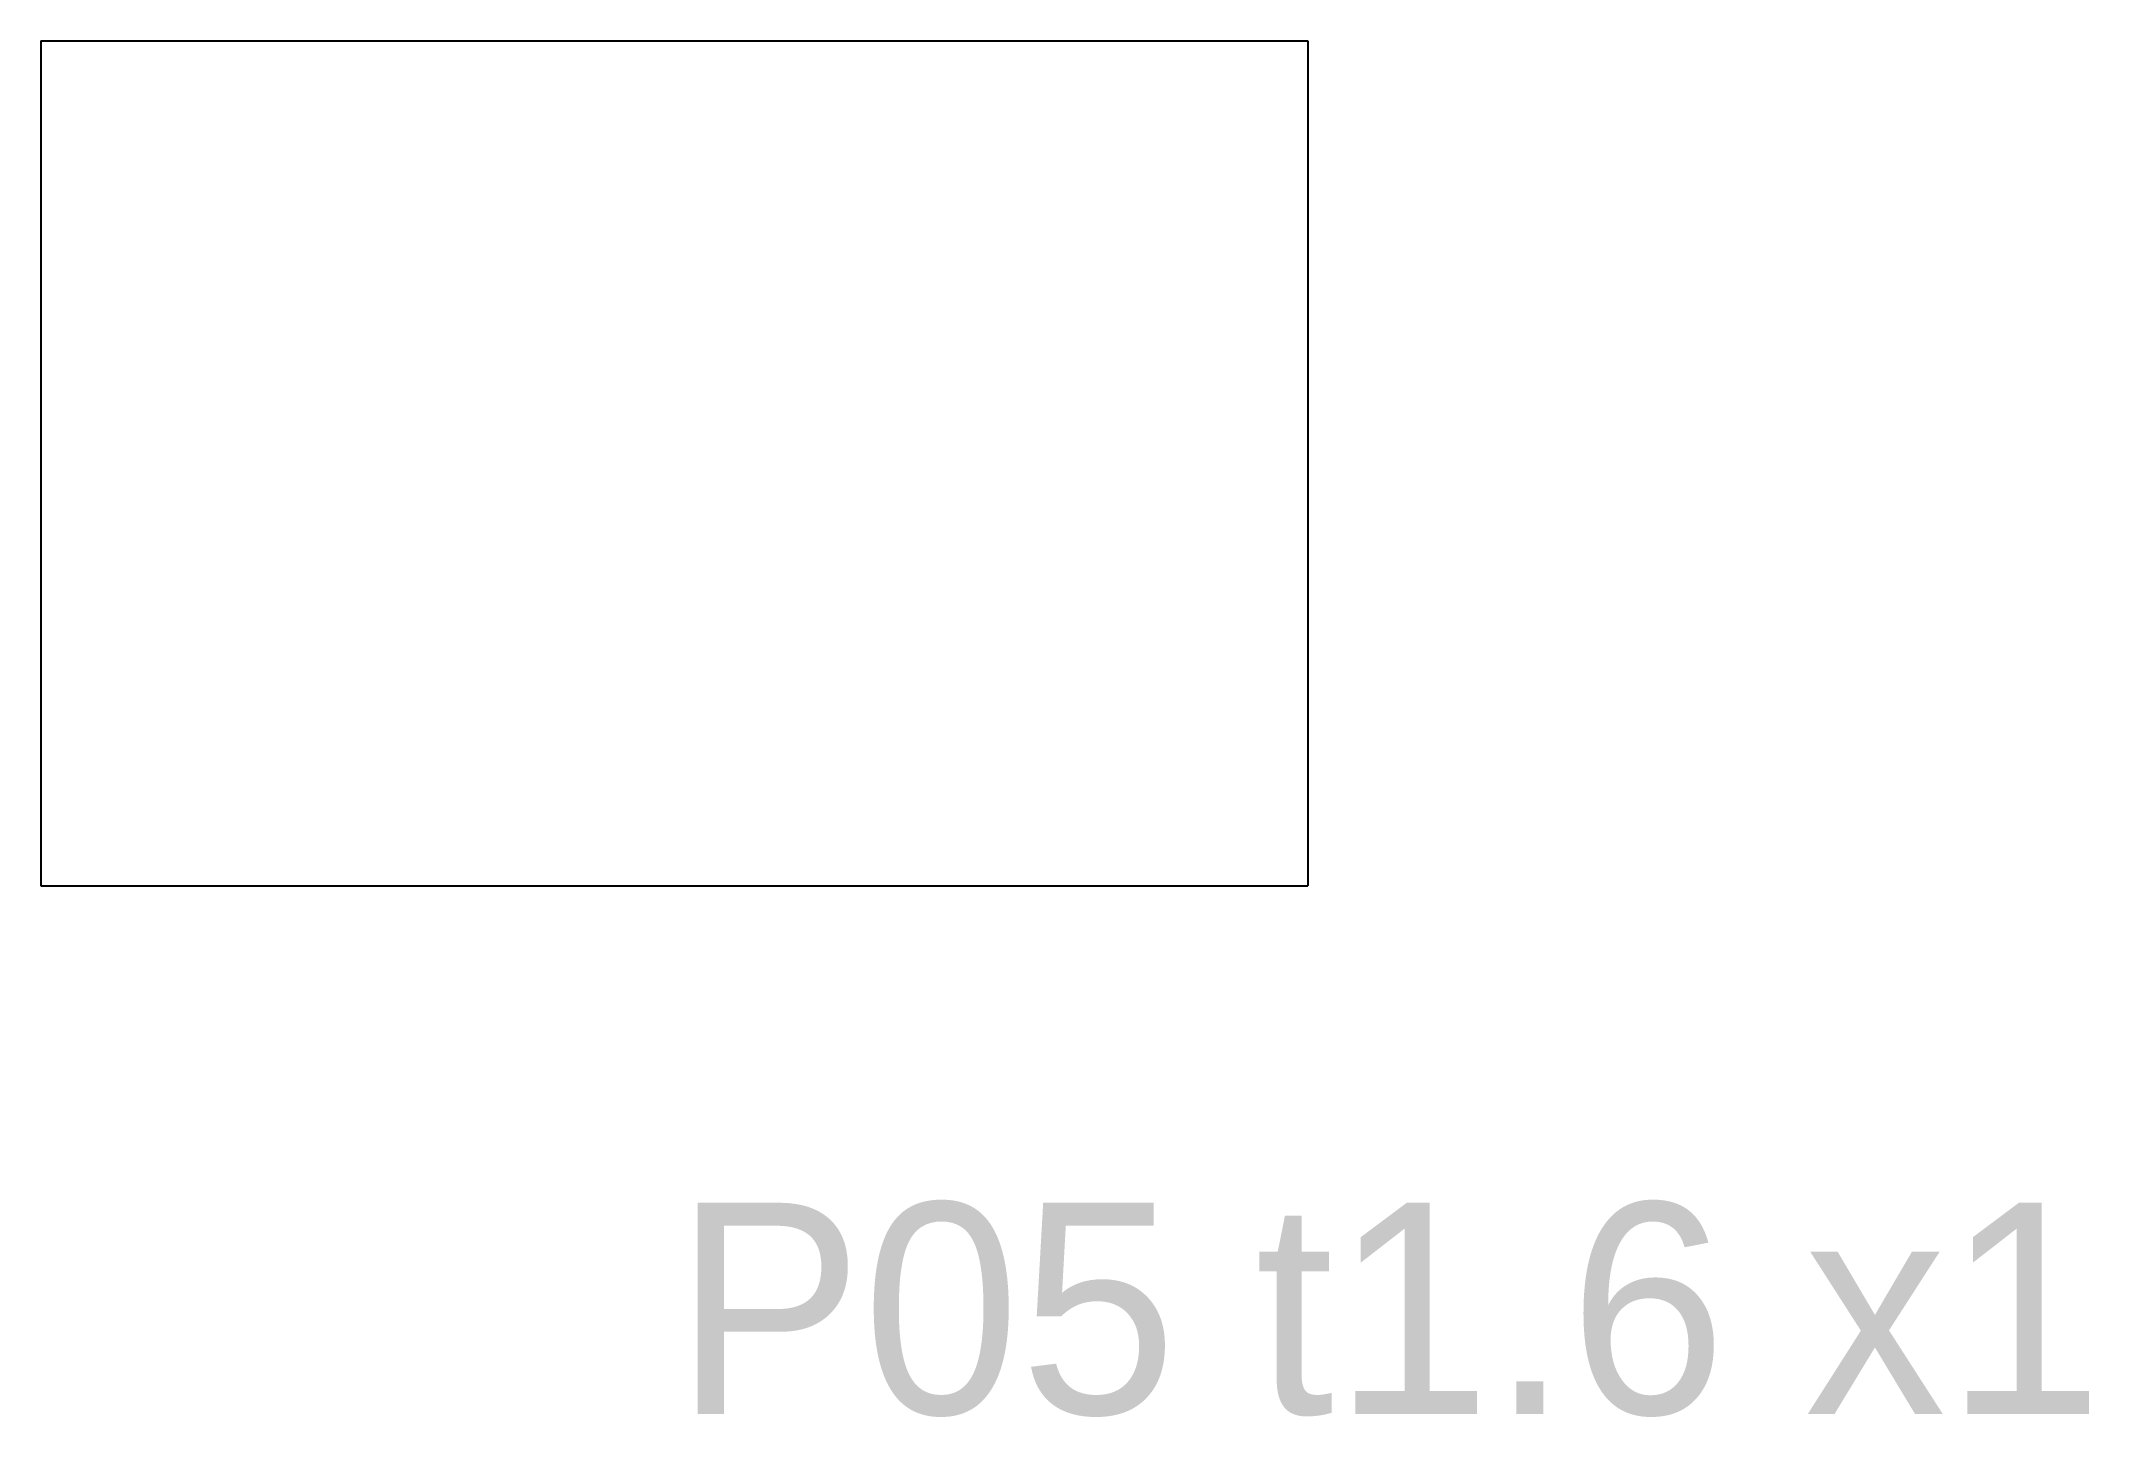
# Model space of a CAD drawing. Header units: metres. Extents: x -6 to 13.4, y -9 to 4.
import ezdxf

# ---------------------------------------------------------------- set-up
doc = ezdxf.new("R2010")
doc.units = ezdxf.units.M
doc.layers.add('CUT', color=7, linetype='Continuous')
doc.layers.add('NOTES', color=7, linetype='Continuous')

msp = doc.modelspace()

# ---------------------------------------------------------------- linework, layer by layer
at = {"layer": 'CUT'}
for points in [[(-6, 4), (-6, -4)], [(-6, 4), (6, 4)], [(6, 4), (6, -4)], [(-6, -4), (6, -4)]]:
    msp.add_lwpolyline(points, dxfattribs=at)

# ---------------------------------------------------------------- texts
at = {"layer": 'NOTES'}
msp.add_text('P05 t1.6 x1', height=2, dxfattribs=at).set_placement((0, -9))

doc.saveas('drawing.dxf')
